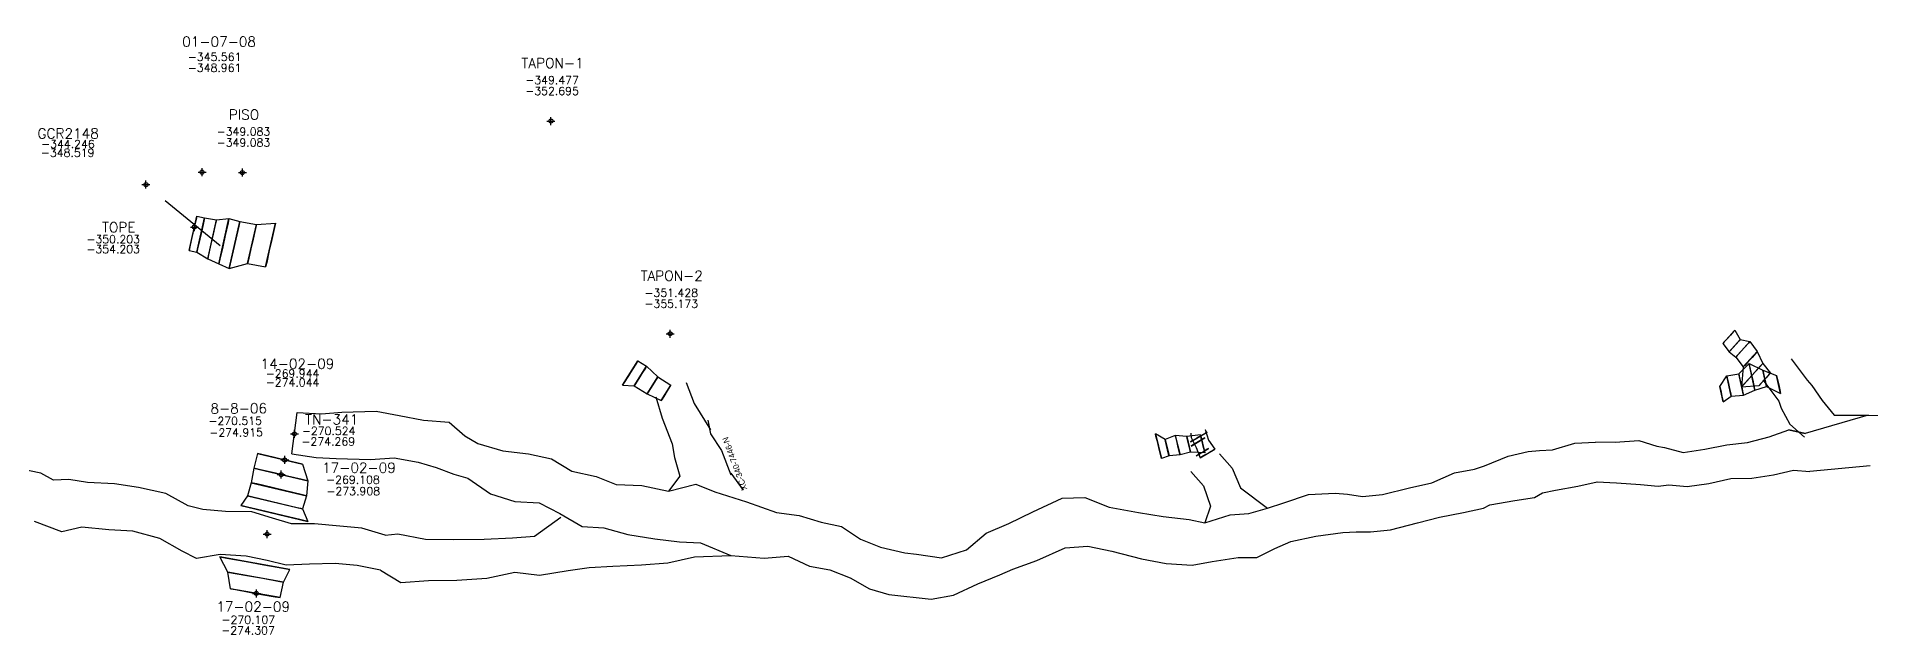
# Model space of a CAD drawing. Extents: x 9357 to 21428, y 9501 to 100038.
# Drawn here: x 11029.8 to 11258.9, y 9747.8 to 9822.5 of the extents above; entities that cross this region are included whole.
import ezdxf
from ezdxf.enums import TextEntityAlignment as Align

# ---------------------------------------------------------------- set-up
doc = ezdxf.new("R2010")
doc.units = 0
doc.header["$LTSCALE"] = 1.25
doc.header["$MEASUREMENT"] = 0
doc.header["$PDMODE"] = 34
doc.header["$PDSIZE"] = 0.5
doc.layers.get('0').update_dxf_attribs({"linetype": 'CONTINUOUS'})
for name, color, linetype in [('ABAJO', 7, 'CONTINUOUS'), ('ARRIBA', 7, 'CONTINUOUS'), ('F-320-7182-W-FICH', 210, 'CONTINUOUS'), ('F-340-7182-W', 210, 'CONTINUOUS'), ('F-340-7756-E', 241, 'CONTINUOUS'), ('NOM_DIB', 7, 'CONTINUOUS'), ('SEC', 7, 'CONTINUOUS')]:
    doc.layers.add(name, color=color, linetype=linetype)
doc.styles.add('ROMAND', font='romand.shx')
doc.styles.add('ROMANS', font='romans')

# ---------------------------------------------------------------- blocks, each defined once
blk = doc.blocks.new('F2')
blk.add_point((0, 0))
at = {"style": 'ROMAND'}
for tag, height, p in [('NOMBRE', 1.25, (0.2, 6.62)), ('CIELO', 1, (0.14, 4.62)), ('PISO', 1, (0.14, 3.25))]:
    blk.add_attdef(tag, text='', height=height, dxfattribs=at).set_placement(p, align=Align.CENTER)
at = {"style": 'ROMANS', "flags": 1}
for tag, p in [('MINA', (-0.07, -3.26)), ('LOCALIZACION', (-0.07, -4.93)), ('ESTRUCTURA', (-0.07, -6.62)), ('NIVEL', (-0.07, -8.29)), ('OBRA', (-0.07, -10.12)), ('FECHA', (-0.07, -11.79)), ('ATRAS', (-0.07, -13.48)), ('TOPOGRAFO', (2.67, -15.3))]:
    blk.add_attdef(tag, text='', height=1.25, dxfattribs=at).set_placement(p, align=Align.CENTER)

msp = doc.modelspace()

# ---------------------------------------------------------------- linework, layer by layer
at = {"color": 6, "elevation": -344.25}
msp.add_lwpolyline([(11045.91, 9802.02), (11052.78, 9796.38)], dxfattribs=at)
at = {"color": 1, "elevation": -270.55}
msp.add_lwpolyline([(11061.74, 9770.35), (11062.38, 9775.51)], dxfattribs=at)
at = {"layer": 'ABAJO', "color": 2}
for points in [[(11049.84, 9800.06, -354.2), (11050.82, 9799.84, -354.25), (11052.3, 9799.61, -354.32), (11053.87, 9799.77, -354.49), (11055.22, 9799.37, -354.66), (11057.29, 9799.01, -354.96), (11059.68, 9799.19, -354.46)], [(11048.88, 9795.77, -354.2), (11049.86, 9795.55, -354.25), (11051.21, 9794.73, -354.32), (11052.6, 9794.11, -354.49), (11053.9, 9793.51, -354.66), (11056.19, 9794.13, -354.96), (11058.45, 9793.72, -354.46)], [(11175.83, 9773.4, -265.96), (11175.83, 9773.4, -267.96), (11176.26, 9772.05, -269.41), (11177.04, 9770.91, -270.96)], [(11175.26, 9772.71, -267.16), (11173.54, 9772.49, -265.47), (11172.1, 9772.65, -264.15), (11170.82, 9772.13, -262.94), (11169.61, 9772.86, -261.99)], [(11174.03, 9772.91, -266.16), (11174.1, 9772.39, -267.96), (11174.7, 9771.15, -269.41), (11175.22, 9769.85, -270.96)], [(11175.81, 9770.47, -267.16), (11174.02, 9770.55, -265.47), (11172.69, 9770.22, -264.15), (11171.32, 9770.09, -262.94), (11170.38, 9769.76, -261.99)]]:
    msp.add_polyline3d(points, dxfattribs=at)
at = {"layer": 'ABAJO'}
for points in [[(11242.01, 9785.79, -265.26), (11242.69, 9784.63, -266.27)], [(11240.53, 9784.15, -265.26), (11241.29, 9783.07, -266.27)], [(11241.29, 9783.07, -266.27), (11242.14, 9782.43, -267.48), (11243.07, 9781.2, -268.59), (11242.85, 9778.7, -269.99), (11245.05, 9778.87, -272.3)], [(11242.69, 9784.63, -266.27), (11243.88, 9784.37, -267.48), (11244.81, 9783.13, -268.59), (11245.5, 9781.63, -269.99), (11246.46, 9780.43, -272.3)]]:
    msp.add_polyline3d(points, dxfattribs=at)
at = {"layer": 'ABAJO', "color": 1}
for points in [[(11104.96, 9781.98, -263.17), (11104.96, 9781.98, -266.37), (11106.04, 9781.31, -267.71), (11107.45, 9779.95, -269.72), (11109.07, 9778.94, -271.64)], [(11240.13, 9778.77, -266.4), (11241, 9780.09, -267.27), (11242.51, 9780.32, -268.57), (11243.78, 9781.63, -270.27), (11245.52, 9780.79, -271.97), (11247.22, 9780.14, -273.47)], [(11103.05, 9778.93, -266.37), (11103.05, 9778.93, -266.37), (11104.5, 9778.85, -267.71), (11106.12, 9777.83, -269.72), (11107.85, 9776.99, -271.64)], [(11240.56, 9776.82, -266.4), (11241.56, 9777.55, -267.27), (11243.09, 9777.69, -268.57), (11244.51, 9778.31, -270.27), (11245.98, 9778.74, -271.97), (11247.72, 9777.9, -273.47)]]:
    msp.add_polyline3d(points, dxfattribs=at)
at = {"layer": 'ABAJO', "color": 241}
for points in [[(11111.01, 9779.25, -275.2), (11112, 9776.62, -275.28), (11114.05, 9773.34, -275.25)], [(11107.19, 9777.48, -275.2), (11108, 9774.78, -275.28), (11109.25, 9771.6, -275.25)], [(11113.71, 9774.56, -275.2), (11114.01, 9772.84, -275.17), (11115.39, 9770.75, -275.34), (11116.58, 9767.7, -275.4)], [(11109.25, 9771.6, -275.25), (11109.55, 9769.89, -275.23), (11110.19, 9767.53, -275.4), (11108.78, 9765.66, -274.94)], [(11177.64, 9770.33, -276.04), (11179.22, 9768.53, -276.34), (11180.24, 9766.1, -276.58), (11183.63, 9763.53, -276.2)], [(11116.59, 9767.94, -275.41), (11116.59, 9767.94, -275.41), (11116.59, 9767.94, -275.41), (11118.13, 9765.79, -275.14)], [(11174.06, 9768.13, -276.04), (11175.64, 9766.33, -276.34), (11176.49, 9763.8, -276.58), (11175.8, 9761.7, -276.23)]]:
    msp.add_polyline3d(points, dxfattribs=at)
at = {"layer": 'ABAJO', "color": 5}
msp.add_polyline3d([(11245.51, 9779.61, -276.03), (11247.5, 9776.92, -276.27), (11247.78, 9776.04, -276.25), (11248.89, 9774.04, -276.48), (11250.71, 9772.42, -276.52), (11250.71, 9772.42, -276.52), (11250.71, 9772.42, -276.52)], dxfattribs=at)
at = {"layer": 'ABAJO', "color": 3}
for points in [[(11057.42, 9770.38, -273.91), (11056.99, 9768.55, -274.07), (11056.66, 9766.73, -274.23), (11056.17, 9765.09, -274.28), (11055.36, 9763.88, -274.29)], [(11063.07, 9769.04, -273.91), (11063.7, 9766.96, -274.07), (11063.57, 9765.09, -274.23), (11063.07, 9763.45, -274.28), (11063.73, 9761.89, -274.29)], [(11054.05, 9753.47, -274.31), (11053.71, 9755.56, -274.34), (11052.73, 9757.46, -274.27)], [(11060.25, 9752.36, -274.31), (11060.7, 9754.31, -274.34), (11061.49, 9755.88, -274.27)]]:
    msp.add_polyline3d(points, dxfattribs=at)
at = {"layer": 'ARRIBA', "color": 2}
for points in [[(11049.84, 9800.06, -350.2), (11050.82, 9799.84, -350.25), (11052.3, 9799.61, -350.32), (11053.87, 9799.77, -350.49), (11055.22, 9799.37, -350.66), (11057.29, 9799.01, -350.56), (11059.68, 9799.19, -350.46)], [(11048.88, 9795.77, -350.2), (11049.86, 9795.55, -350.25), (11051.21, 9794.73, -350.32), (11052.6, 9794.11, -350.49), (11053.9, 9793.51, -350.66), (11056.19, 9794.13, -350.56), (11058.45, 9793.72, -350.46)], [(11175.83, 9773.4, -265.96), (11175.83, 9773.4, -265.96), (11176.26, 9772.05, -267.21), (11177.04, 9770.91, -268.66)], [(11175.26, 9772.71, -265.16), (11173.54, 9772.49, -263.77), (11172.1, 9772.65, -261.95), (11170.82, 9772.13, -260.24), (11169.61, 9772.86, -260.29)], [(11174.03, 9772.91, -264.66), (11174.1, 9772.39, -265.96), (11174.7, 9771.15, -267.21), (11175.22, 9769.85, -268.66)], [(11175.81, 9770.47, -265.16), (11174.02, 9770.55, -263.77), (11172.69, 9770.22, -261.95), (11171.32, 9770.09, -260.24), (11170.38, 9769.76, -260.29)]]:
    msp.add_polyline3d(points, dxfattribs=at)
at = {"layer": 'ARRIBA'}
for points in [[(11242.01, 9785.79, -262.96), (11242.69, 9784.63, -264.07)], [(11240.53, 9784.15, -262.96), (11241.29, 9783.07, -264.07)], [(11241.29, 9783.07, -264.07), (11242.14, 9782.43, -264.68), (11243.07, 9781.2, -265.69), (11242.85, 9778.7, -266.59), (11245.05, 9778.87, -268.6)], [(11242.69, 9784.63, -264.07), (11243.88, 9784.37, -264.68), (11244.81, 9783.13, -265.69), (11245.5, 9781.63, -266.59), (11246.46, 9780.43, -268.6)]]:
    msp.add_polyline3d(points, dxfattribs=at)
at = {"layer": 'ARRIBA', "color": 1}
for points in [[(11104.96, 9781.98, -263.17), (11104.96, 9781.98, -263.17), (11106.04, 9781.31, -265.11), (11107.45, 9779.95, -267.92), (11109.07, 9778.94, -269.84)], [(11240.13, 9778.77, -265), (11241, 9780.09, -264.67), (11242.51, 9780.32, -265.87), (11243.78, 9781.63, -267.27), (11245.52, 9780.79, -268.77), (11247.22, 9780.14, -271.07)], [(11103.05, 9778.93, -263.17), (11103.05, 9778.93, -263.17), (11104.5, 9778.85, -265.11), (11106.12, 9777.83, -267.92), (11107.85, 9776.99, -269.84)], [(11240.56, 9776.82, -265), (11241.56, 9777.55, -264.67), (11243.09, 9777.69, -265.87), (11244.51, 9778.31, -267.27), (11245.98, 9778.74, -268.77), (11247.72, 9777.9, -271.07)]]:
    msp.add_polyline3d(points, dxfattribs=at)
at = {"layer": 'ARRIBA', "color": 241}
for points in [[(11111.01, 9779.25, -271.7), (11112, 9776.62, -271.68), (11114.05, 9773.34, -270.85)], [(11245.51, 9779.61, -272.23), (11247.5, 9776.92, -272.47), (11247.78, 9776.04, -272.75), (11248.89, 9774.04, -271.98), (11250.71, 9772.42, -272.52), (11250.71, 9772.42, -272.52), (11250.71, 9772.42, -272.52)], [(11107.19, 9777.48, -271.7), (11108, 9774.78, -271.68), (11109.25, 9771.6, -270.85)], [(11113.71, 9774.56, -270.8), (11114.01, 9772.84, -270.97), (11115.39, 9770.75, -270.94), (11116.58, 9767.7, -270.4)], [(11109.25, 9771.6, -270.85), (11109.55, 9769.89, -271.03), (11110.19, 9767.53, -271), (11108.78, 9765.66, -270.64)], [(11177.64, 9770.33, -271.74), (11179.22, 9768.53, -272.24), (11180.24, 9766.1, -272.88), (11183.63, 9763.53, -272.1)], [(11116.59, 9767.94, -270.41), (11116.59, 9767.94, -270.41), (11116.59, 9767.94, -270.41), (11118.13, 9765.79, -271.04)], [(11174.06, 9768.13, -271.74), (11175.64, 9766.33, -272.24), (11176.49, 9763.8, -272.88), (11175.8, 9761.7, -272.33)]]:
    msp.add_polyline3d(points, dxfattribs=at)
at = {"layer": 'ARRIBA', "color": 3}
for points in [[(11057.42, 9770.38, -269.11), (11056.99, 9768.55, -269.27), (11056.66, 9766.73, -269.43), (11056.17, 9765.09, -269.28), (11055.36, 9763.88, -270.49)], [(11063.07, 9769.04, -269.11), (11063.7, 9766.96, -269.27), (11063.57, 9765.09, -269.43), (11063.07, 9763.45, -269.28), (11063.73, 9761.89, -270.49)], [(11054.05, 9753.47, -270.11), (11053.71, 9755.56, -269.94), (11052.73, 9757.46, -270.17)], [(11060.25, 9752.36, -270.11), (11060.7, 9754.31, -269.94), (11061.49, 9755.88, -270.17)]]:
    msp.add_polyline3d(points, dxfattribs=at)
at = {"layer": 'F-320-7182-W-FICH', "color": 241}
msp.add_polyline3d([(11258.92, 9768.86, -272.99), (11251.36, 9768.12, -272.56)], dxfattribs=at)
at = {"layer": 'F-340-7182-W', "color": 5}
msp.add_polyline3d([(11249.04, 9782.23, -276.03), (11251.04, 9779.54, -276.27), (11251.64, 9778.9, -276.25), (11252.91, 9777.01, -276.48), (11254.41, 9775.16, -276.52), (11258.71, 9775.16, -276.79)], dxfattribs=at)
at = {"layer": 'F-340-7182-W', "color": 241}
for points in [[(11249.04, 9782.23, -272.23), (11251.04, 9779.54, -272.47), (11251.64, 9778.9, -272.75), (11252.91, 9777.01, -271.98), (11254.41, 9775.16, -272.52), (11258.71, 9775.16, -272.99)], [(11067.95, 9775.53, -270.69), (11067.95, 9775.53, -270.69), (11072.27, 9775.68, -270.55), (11075.15, 9775.13, -270.26), (11078.16, 9774.56, -269.97)], [(11067.95, 9775.53, -274.69), (11067.95, 9775.53, -274.69), (11072.27, 9775.68, -274.55), (11075.15, 9775.13, -274.36), (11078.16, 9774.56, -274.37)], [(11062.38, 9775.51, -274.95), (11065.43, 9775.33, -274.88), (11067.95, 9775.53, -274.69)], [(11062.38, 9775.51, -270.55), (11065.43, 9775.33, -270.38), (11067.95, 9775.53, -270.69)], [(11078.16, 9774.56, -269.97), (11078.16, 9774.56, -269.97), (11081.37, 9774.3, -269.83), (11083.33, 9772.59, -270.17), (11084.94, 9771.62, -270.03), (11088.08, 9770.72, -270.01), (11091.29, 9770.33, -269.59), (11094.17, 9769.72, -269.37), (11096.71, 9768.16, -269.84), (11099.76, 9767.5, -270.71), (11102.23, 9766.49, -271.08), (11105.46, 9766.4, -270.76), (11108.78, 9765.66, -270.64), (11112.21, 9766.56, -270.82), (11114.59, 9765.57, -270.98), (11118.51, 9764.35, -271.08)], [(11078.16, 9774.56, -274.37), (11078.16, 9774.56, -274.37), (11081.37, 9774.3, -274.23), (11083.33, 9772.59, -274.2), (11084.94, 9771.62, -274.13), (11088.08, 9770.72, -274.31), (11091.29, 9770.33, -274.49), (11094.17, 9769.72, -274.67), (11096.71, 9768.16, -274.64), (11099.76, 9767.5, -274.81), (11102.23, 9766.49, -274.88), (11105.46, 9766.4, -274.96), (11108.78, 9765.66, -274.94), (11112.21, 9766.56, -274.92), (11114.59, 9765.57, -275.08), (11118.51, 9764.35, -275.18)], [(11232.27, 9771.29, -273.28), (11233.23, 9771.14, -273.22), (11235.57, 9770.51, -273.16), (11238.25, 9770.92, -273.49), (11241.02, 9771.45, -273.72), (11243.61, 9771.75, -273.25), (11246.3, 9772.47, -272.88), (11248.74, 9773.35, -272.81), (11250.8, 9772.89, -272.56)], [(11233.23, 9771.14, -277.22), (11235.57, 9770.51, -277.36), (11238.25, 9770.92, -277.19), (11241.02, 9771.45, -277.12), (11243.61, 9771.75, -276.95), (11246.3, 9772.47, -276.98), (11248.74, 9773.35, -276.81)], [(11258.66, 9775.18, -276.79), (11250.8, 9772.89, -276.56), (11248.74, 9773.35, -276.81)], [(11258.66, 9775.18, -272.99), (11258.66, 9775.18, -272.99), (11258.66, 9775.18, -272.99), (11261.89, 9775.13, -273.73), (11264.91, 9774.98, -273.54), (11264.91, 9774.98, -273.54)], [(11258.66, 9775.18, -276.79), (11258.66, 9775.18, -276.79), (11258.66, 9775.18, -276.79), (11261.89, 9775.13, -277.13), (11264.91, 9774.98, -277.14), (11264.91, 9774.98, -277.14)], [(11217.61, 9770.75, -272.66), (11219.24, 9770.86, -273.07), (11222.01, 9771.66, -272.68), (11224.59, 9771.81, -273.02)], [(11217.61, 9770.75, -276.66), (11219.24, 9770.86, -276.67), (11222.01, 9771.66, -276.48), (11224.59, 9771.81, -276.92)], [(11224.61, 9771.82, -276.92), (11227.06, 9771.81, -277), (11230.03, 9772.01, -276.99), (11232.27, 9771.29, -277.08)], [(11224.61, 9771.82, -273.02), (11227.06, 9771.81, -273.2), (11230.03, 9772.01, -273.29), (11232.27, 9771.29, -273.28)], [(11232.27, 9771.29, -277.08), (11233.23, 9771.14, -277.22)], [(11061.74, 9770.35, -274.95), (11064.76, 9769.88, -274.88), (11067.24, 9769.77, -274.69)], [(11061.74, 9770.35, -270.55), (11064.76, 9769.88, -270.38), (11067.24, 9769.77, -270.69)], [(11067.24, 9769.77, -270.69), (11067.24, 9769.77, -270.69), (11071.53, 9769.62, -270.55), (11074.51, 9769.86, -270.26), (11077.52, 9769.3, -269.97)], [(11067.24, 9769.77, -274.69), (11067.24, 9769.77, -274.69), (11071.53, 9769.62, -274.55), (11074.51, 9769.86, -274.36), (11077.52, 9769.3, -274.37)], [(11077.52, 9769.3, -269.97), (11077.52, 9769.3, -269.97), (11079.75, 9768.62, -269.83), (11081.96, 9767.78, -270.17), (11083.71, 9767.29, -270.03), (11086.55, 9765.34, -270.01), (11089.59, 9764.37, -269.59), (11092.61, 9764.23, -269.37), (11095.2, 9762.87, -269.84), (11097.98, 9761.25, -270.71), (11100.7, 9761.1, -271.08), (11103.71, 9760.24, -270.76), (11107.08, 9759.7, -270.64), (11110.15, 9759.34, -270.82), (11112.78, 9759.22, -270.98), (11116.59, 9757.62, -271.08)], [(11077.52, 9769.3, -274.37), (11077.52, 9769.3, -274.37), (11079.75, 9768.62, -274.23), (11081.96, 9767.78, -274.2), (11083.71, 9767.29, -274.13), (11086.55, 9765.34, -274.31), (11089.59, 9764.37, -274.49), (11092.61, 9764.23, -274.67), (11095.2, 9762.87, -274.64), (11097.98, 9761.25, -274.81), (11100.7, 9761.1, -274.88), (11103.71, 9760.24, -274.96), (11107.08, 9759.7, -274.94), (11110.15, 9759.34, -274.92), (11112.78, 9759.22, -275.08), (11116.59, 9757.62, -275.18)], [(11209.5, 9768.44, -271.52), (11210.72, 9768.82, -271.93), (11213.71, 9770.06, -272.6), (11216.17, 9770.62, -272.56), (11217.61, 9770.75, -272.66)], [(11209.5, 9768.44, -276.42), (11210.72, 9768.82, -276.23), (11213.71, 9770.06, -276.4), (11216.17, 9770.62, -276.56), (11217.61, 9770.75, -276.66)], [(11258.92, 9768.86, -276.79), (11251.36, 9768.12, -276.56)], [(11193.63, 9765.29, -271.13), (11195.49, 9764.99, -271.16), (11197.99, 9765.24, -271.4), (11201.38, 9766.11, -271.37), (11204.15, 9766.73, -271.62), (11207, 9767.98, -271.57), (11209.5, 9768.44, -271.52)], [(11193.63, 9765.29, -276.23), (11195.49, 9764.99, -276.26), (11197.99, 9765.24, -276.3), (11201.38, 9766.11, -276.37), (11204.15, 9766.73, -276.22), (11207, 9767.98, -276.37), (11209.5, 9768.44, -276.42)], [(11217.99, 9765.46, -272.66), (11219.6, 9765.78, -273.07), (11222.39, 9766.28, -272.68), (11224.8, 9766.82, -273.02)], [(11217.99, 9765.46, -276.66), (11219.6, 9765.78, -276.67), (11222.39, 9766.28, -276.48), (11224.8, 9766.82, -276.92)], [(11224.78, 9766.82, -276.92), (11227.24, 9766.71, -277), (11230.23, 9766.52, -276.99), (11232.45, 9766.29, -277.08)], [(11224.78, 9766.82, -273.02), (11227.24, 9766.71, -273.2), (11230.23, 9766.52, -273.29), (11232.45, 9766.29, -273.28)], [(11232.45, 9766.29, -277.08), (11233.78, 9766.47, -277.22), (11236.07, 9766.24, -277.36), (11238.75, 9766.65, -277.19), (11241.51, 9767.27, -277.12), (11244.13, 9767.28, -276.95), (11246.86, 9767.7, -276.98), (11249.33, 9768.29, -276.81), (11251.36, 9768.12, -276.56)], [(11232.45, 9766.29, -273.28), (11233.78, 9766.47, -273.22), (11236.07, 9766.24, -273.16), (11238.75, 9766.65, -273.49), (11241.51, 9767.27, -273.72), (11244.13, 9767.28, -273.25), (11246.86, 9767.7, -272.88), (11249.33, 9768.29, -272.81), (11251.36, 9768.12, -272.56)], [(11118.51, 9764.35, -271.08), (11118.51, 9764.35, -271.08), (11118.51, 9764.35, -271.08), (11118.51, 9764.35, -271.08), (11122.27, 9763, -271.7), (11125.12, 9762.65, -271.84), (11127.87, 9761.81, -271.37), (11130.38, 9761.24, -272.01), (11132.79, 9759.67, -271.64), (11135.27, 9758.69, -271.47)], [(11118.51, 9764.35, -275.18), (11118.51, 9764.35, -275.18), (11118.51, 9764.35, -275.18), (11118.51, 9764.35, -275.18), (11122.27, 9763, -275.3), (11125.12, 9762.65, -275.34), (11127.87, 9761.81, -275.47), (11130.38, 9761.24, -275.51), (11132.79, 9759.67, -275.44), (11135.27, 9758.69, -275.47)], [(11154.29, 9763.08, -272), (11157.95, 9764.8, -272.22), (11160.79, 9764.88, -272.42), (11163.83, 9763.67, -272.23), (11167.5, 9763.01, -272.15), (11170.57, 9762.5, -271.65), (11173.84, 9762.12, -272.46)], [(11154.29, 9763.08, -275.8), (11157.95, 9764.8, -275.82), (11160.79, 9764.88, -275.82), (11163.83, 9763.67, -275.73), (11167.5, 9763.01, -275.95), (11170.57, 9762.5, -276.15), (11173.84, 9762.12, -276.06)], [(11181.28, 9762.9, -272.08), (11183.63, 9763.53, -272.1), (11185.67, 9764.2, -271.83), (11188.73, 9765.26, -272.19)], [(11181.28, 9762.9, -276.18), (11183.63, 9763.53, -276.2), (11185.67, 9764.2, -276.13), (11188.73, 9765.26, -276.29)], [(11188.73, 9765.26, -272.19), (11192.09, 9765.43, -272.12), (11193.63, 9765.29, -271.13)], [(11188.73, 9765.26, -276.29), (11192.09, 9765.43, -276.12), (11193.63, 9765.29, -276.23)], [(11210.59, 9763.56, -271.52), (11211.42, 9763.97, -271.93), (11214.51, 9764.52, -272.6), (11217, 9764.88, -272.56), (11217.99, 9765.46, -272.66)], [(11210.59, 9763.56, -276.42), (11211.42, 9763.97, -276.23), (11214.51, 9764.52, -276.4), (11217, 9764.88, -276.56), (11217.99, 9765.46, -276.66)], [(11089.28, 9759.82, -275.09), (11089.28, 9759.82, -275.09), (11092.02, 9760.05, -275.15), (11095.35, 9762.41, -274.95), (11095.35, 9762.41, -274.95), (11095.35, 9762.41, -274.95), (11095.35, 9762.41, -274.95), (11095.35, 9762.41, -274.95), (11095.35, 9762.41, -274.95), (11095.35, 9762.41, -274.95)], [(11089.28, 9759.82, -271.29), (11089.28, 9759.82, -271.29), (11092.02, 9760.05, -270.35), (11095.35, 9762.41, -270.65), (11095.35, 9762.41, -270.65), (11095.35, 9762.41, -270.65), (11095.35, 9762.41, -270.65), (11095.35, 9762.41, -270.65), (11095.35, 9762.41, -270.65), (11095.35, 9762.41, -270.65)], [(11151.32, 9761.62, -271.96), (11154.29, 9763.08, -272)], [(11151.32, 9761.62, -275.74), (11154.29, 9763.08, -275.8)], [(11173.84, 9762.12, -272.46), (11175.8, 9761.7, -272.33), (11178.95, 9762.7, -272.06), (11181.28, 9762.9, -272.08)], [(11173.84, 9762.12, -276.06), (11175.8, 9761.7, -276.23), (11178.95, 9762.7, -276.26), (11181.28, 9762.9, -276.18)], [(11194.68, 9760.61, -271.13), (11196.47, 9760.6, -271.16), (11198.98, 9760.85, -271.4), (11202.37, 9761.72, -271.37), (11205.12, 9762.44, -271.62), (11208.12, 9763.01, -271.57), (11210.59, 9763.56, -271.52)], [(11194.68, 9760.61, -276.23), (11196.47, 9760.6, -276.26), (11198.98, 9760.85, -276.3), (11202.37, 9761.72, -276.37), (11205.12, 9762.44, -276.22), (11208.12, 9763.01, -276.37), (11210.59, 9763.56, -276.42)], [(11073.37, 9760.18, -270.93), (11073.37, 9760.18, -270.93), (11073.37, 9760.18, -270.93), (11073.37, 9760.18, -270.93), (11073.37, 9760.18, -270.93), (11074.95, 9760.36, -271.04), (11078.43, 9759.69, -271.35), (11078.43, 9759.69, -271.35), (11078.43, 9759.69, -271.35), (11078.43, 9759.69, -271.35)], [(11073.37, 9760.18, -274.93), (11073.37, 9760.18, -274.93), (11073.37, 9760.18, -274.93), (11073.37, 9760.18, -274.93), (11073.37, 9760.18, -274.93), (11074.95, 9760.36, -275.04), (11078.43, 9759.69, -275.05), (11078.43, 9759.69, -275.05), (11078.43, 9759.69, -275.05), (11078.43, 9759.69, -275.05)], [(11078.43, 9759.68, -275.05), (11078.43, 9759.68, -275.05), (11078.43, 9759.68, -275.05), (11078.43, 9759.68, -275.05), (11078.43, 9759.68, -275.05), (11078.43, 9759.68, -275.05), (11078.43, 9759.68, -275.05), (11081.98, 9759.62, -275.16), (11085.74, 9759.68, -275.08), (11089.28, 9759.82, -275.09)], [(11078.43, 9759.68, -271.35), (11078.43, 9759.68, -271.35), (11078.43, 9759.68, -271.35), (11078.43, 9759.68, -271.35), (11078.43, 9759.68, -271.35), (11078.43, 9759.68, -271.35), (11078.43, 9759.68, -271.35), (11081.98, 9759.62, -270.96), (11085.74, 9759.68, -271.18), (11089.28, 9759.82, -271.29)], [(11138.32, 9757.96, -271.86), (11139.77, 9757.79, -272.42), (11142.87, 9757.33, -272.49), (11146, 9758.36, -272.36), (11148.46, 9760.43, -272.04), (11151.32, 9761.62, -271.96)], [(11138.32, 9757.96, -275.49), (11139.77, 9757.79, -275.62), (11142.87, 9757.33, -275.79), (11146, 9758.36, -275.66), (11148.46, 9760.43, -275.74), (11151.32, 9761.62, -275.74)], [(11182.27, 9757.39, -272.08), (11184.54, 9758.51, -272.1), (11186.54, 9759.38, -271.83), (11189.67, 9760.05, -272.19)], [(11182.27, 9757.39, -276.18), (11184.54, 9758.51, -276.2), (11186.54, 9759.38, -276.13), (11189.67, 9760.05, -276.29)], [(11189.67, 9760.05, -272.19), (11193.02, 9760.52, -272.12), (11194.68, 9760.61, -271.13)], [(11189.67, 9760.05, -276.29), (11193.02, 9760.52, -276.12), (11194.68, 9760.61, -276.23)], [(11089.57, 9755.53, -275.09), (11089.57, 9755.53, -275.09), (11092.66, 9755.19, -275.15), (11096.24, 9755.76, -274.95), (11098.89, 9756.12, -275.05), (11101.82, 9756.3, -275.05), (11105.39, 9756.47, -274.95), (11108.7, 9756.71, -274.85), (11112.02, 9757.45, -275.05), (11116.59, 9757.62, -275.18)], [(11089.57, 9755.53, -271.29), (11089.57, 9755.53, -271.29), (11092.66, 9755.19, -270.35), (11096.24, 9755.76, -270.65), (11098.89, 9756.12, -270.45), (11101.82, 9756.3, -270.65), (11105.39, 9756.47, -270.25), (11108.7, 9756.71, -270.75), (11112.02, 9757.45, -271.15), (11116.59, 9757.62, -271.08)], [(11116.59, 9757.62, -271.08), (11116.59, 9757.62, -271.08), (11116.59, 9757.62, -271.08), (11116.59, 9757.62, -271.08), (11120.74, 9757.3, -271.7), (11123.75, 9757.53, -271.84), (11126.4, 9756.3, -271.37), (11128.93, 9755.83, -272.01), (11131.5, 9754.83, -271.64), (11133.88, 9753.47, -271.47)], [(11116.59, 9757.62, -275.18), (11116.59, 9757.62, -275.18), (11116.59, 9757.62, -275.18), (11116.59, 9757.62, -275.18), (11120.74, 9757.3, -275.3), (11123.75, 9757.53, -275.34), (11126.4, 9756.3, -275.47), (11128.93, 9755.83, -275.51), (11131.5, 9754.83, -275.44), (11133.88, 9753.47, -275.47)], [(11135.27, 9758.69, -271.47), (11135.27, 9758.69, -271.47), (11135.27, 9758.69, -271.47), (11135.27, 9758.69, -271.47), (11135.27, 9758.69, -271.47), (11135.27, 9758.69, -271.47), (11135.27, 9758.69, -271.47), (11138.32, 9757.96, -271.86)], [(11135.27, 9758.69, -275.47), (11135.27, 9758.69, -275.47), (11135.27, 9758.69, -275.47), (11135.27, 9758.69, -275.47), (11135.27, 9758.69, -275.47), (11135.27, 9758.69, -275.47), (11135.27, 9758.69, -275.47), (11138.32, 9757.96, -275.49)], [(11154.82, 9757, -272), (11158.35, 9758.61, -272.22), (11161.19, 9758.79, -272.42), (11164.18, 9758.18, -272.23), (11167.87, 9757.22, -272.15), (11170.95, 9756.62, -271.65), (11174.21, 9756.43, -272.46)], [(11154.82, 9757, -275.8), (11158.35, 9758.61, -275.82), (11161.19, 9758.79, -275.82), (11164.18, 9758.18, -275.73), (11167.87, 9757.22, -275.95), (11170.95, 9756.62, -276.15), (11174.21, 9756.43, -276.06)], [(11174.21, 9756.43, -272.46), (11176.71, 9756.89, -272.33), (11179.95, 9757.4, -272.06), (11182.27, 9757.39, -272.08)], [(11174.21, 9756.43, -276.06), (11176.71, 9756.89, -276.23), (11179.95, 9757.4, -276.26), (11182.27, 9757.39, -276.18)], [(11072.81, 9755.81, -270.93), (11072.81, 9755.81, -270.93), (11072.81, 9755.81, -270.93), (11072.81, 9755.81, -270.93), (11072.81, 9755.81, -270.93), (11075.36, 9754.27, -271.04), (11078.78, 9754.51, -271.35), (11078.78, 9754.51, -271.35), (11078.78, 9754.51, -271.35), (11078.78, 9754.51, -271.35)], [(11072.81, 9755.81, -274.93), (11072.81, 9755.81, -274.93), (11072.81, 9755.81, -274.93), (11072.81, 9755.81, -274.93), (11072.81, 9755.81, -274.93), (11075.36, 9754.27, -275.04), (11078.78, 9754.51, -275.05), (11078.78, 9754.51, -275.05), (11078.78, 9754.51, -275.05), (11078.78, 9754.51, -275.05)], [(11078.78, 9754.49, -275.05), (11078.78, 9754.49, -275.05), (11078.78, 9754.49, -275.05), (11078.78, 9754.49, -275.05), (11078.78, 9754.49, -275.05), (11078.78, 9754.49, -275.05), (11078.78, 9754.49, -275.05), (11082.33, 9754.53, -275.16), (11086.07, 9754.79, -275.08), (11089.57, 9755.53, -275.09)], [(11078.78, 9754.49, -271.35), (11078.78, 9754.49, -271.35), (11078.78, 9754.49, -271.35), (11078.78, 9754.49, -271.35), (11078.78, 9754.49, -271.35), (11078.78, 9754.49, -271.35), (11078.78, 9754.49, -271.35), (11082.33, 9754.53, -270.96), (11086.07, 9754.79, -271.18), (11089.57, 9755.53, -271.29)], [(11136.3, 9752.74, -271.86), (11141.61, 9752.19, -272.42), (11144.4, 9752.68, -272.49), (11147.41, 9754.09, -272.36), (11150.17, 9755.21, -272.04), (11151.82, 9755.94, -271.96)], [(11136.3, 9752.74, -275.49), (11141.61, 9752.19, -275.62), (11144.4, 9752.68, -275.79), (11147.41, 9754.09, -275.66), (11150.17, 9755.21, -275.74), (11151.82, 9755.94, -275.74)], [(11151.82, 9755.94, -271.96), (11154.82, 9757, -272)], [(11151.82, 9755.94, -275.74), (11154.82, 9757, -275.8)], [(11133.88, 9753.47, -271.47), (11133.88, 9753.47, -271.47), (11133.88, 9753.47, -271.47), (11133.88, 9753.47, -271.47), (11133.88, 9753.47, -271.47), (11133.88, 9753.47, -271.47), (11133.88, 9753.47, -271.47), (11136.3, 9752.74, -271.86)], [(11133.88, 9753.47, -275.47), (11133.88, 9753.47, -275.47), (11133.88, 9753.47, -275.47), (11133.88, 9753.47, -275.47), (11133.88, 9753.47, -275.47), (11133.88, 9753.47, -275.47), (11133.88, 9753.47, -275.47), (11136.3, 9752.74, -275.49)]]:
    msp.add_polyline3d(points, dxfattribs=at)
at = {"layer": 'F-340-7756-E', "color": 241}
for points in [[(11031.94, 9767.06, -270.05), (11030.35, 9767.91, -270.2), (11027.72, 9768.46, -270.14), (11024.58, 9768.92, -269.48)], [(11031.94, 9767.06, -274.3), (11030.35, 9767.91, -274.3), (11027.72, 9768.46, -274.24), (11024.58, 9768.92, -273.98)], [(11073.37, 9760.18, -270.93), (11070.46, 9761.05, -270.58), (11067.73, 9761.3, -271.13), (11064.56, 9761.61, -270.77), (11061.69, 9761.57, -270.42), (11059.29, 9762.28, -270.47), (11056.73, 9763.11, -270.22), (11053.45, 9763.13, -269.86), (11050.6, 9763.39, -270.41), (11048.76, 9763.83, -270.58), (11045.96, 9765.4, -269.92), (11042.55, 9766.14, -270.86), (11039.58, 9766.61, -270.61), (11036.18, 9766.75, -270.25), (11033.84, 9767.15, -270.3), (11031.94, 9767.06, -270.05)], [(11073.37, 9760.18, -274.93), (11070.46, 9761.05, -274.88), (11067.73, 9761.3, -274.53), (11064.56, 9761.61, -274.47), (11061.69, 9761.57, -274.42), (11059.29, 9762.28, -274.37), (11056.73, 9763.11, -274.32), (11053.45, 9763.13, -274.56), (11050.6, 9763.39, -274.61), (11048.76, 9763.83, -274.58), (11045.96, 9765.4, -274.52), (11042.55, 9766.14, -274.46), (11039.58, 9766.61, -274.51), (11036.18, 9766.75, -274.55), (11033.84, 9767.15, -274.4), (11031.94, 9767.06, -274.3)], [(11072.81, 9755.81, -270.93), (11069.87, 9756.39, -270.58), (11067.14, 9756.64, -271.13), (11063.91, 9756.55, -270.77), (11061.03, 9756.41, -270.42), (11058.62, 9757.02, -270.47), (11056.01, 9757.56, -270.22), (11052.77, 9757.77, -269.86), (11049.82, 9757.24, -270.41), (11048.04, 9758.17, -270.58), (11045.24, 9759.74, -269.92), (11041.85, 9760.68, -270.86), (11038.85, 9760.86, -270.61), (11035.47, 9761.19, -270.25), (11033, 9760.6, -270.3), (11029.55, 9761.89, -270.05)], [(11072.81, 9755.81, -274.93), (11069.87, 9756.39, -274.88), (11067.14, 9756.64, -274.53), (11063.91, 9756.55, -274.47), (11061.03, 9756.41, -274.42), (11058.62, 9757.02, -274.37), (11056.01, 9757.56, -274.32), (11052.77, 9757.77, -274.56), (11049.82, 9757.24, -274.61), (11048.04, 9758.17, -274.58), (11045.24, 9759.74, -274.52), (11041.85, 9760.68, -274.46), (11038.85, 9760.86, -274.51), (11035.47, 9761.19, -274.55), (11033, 9760.6, -274.4), (11029.55, 9761.89, -274.3)]]:
    msp.add_polyline3d(points, dxfattribs=at)
at = {"layer": 'SEC', "color": 2}
for points in [[(11048.88, 9795.77, -354.2), (11049.84, 9800.06, -354.2), (11049.84, 9800.06, -351.88), (11049.75, 9799.63, -350.71), (11049.48, 9798.45, -350.2), (11049.24, 9797.38, -350.2), (11048.98, 9796.2, -350.71), (11048.88, 9795.77, -351.88), (11048.88, 9795.77, -354.2)], [(11049.86, 9795.55, -354.25), (11050.82, 9799.84, -354.25), (11050.82, 9799.84, -351.93), (11050.72, 9799.41, -350.75), (11050.46, 9798.23, -350.25), (11050.22, 9797.16, -350.25), (11049.95, 9795.98, -350.75), (11049.86, 9795.55, -351.93), (11049.86, 9795.55, -354.25)], [(11051.21, 9794.73, -354.32), (11052.3, 9799.61, -354.32), (11052.3, 9799.61, -352), (11052.19, 9799.12, -350.83), (11051.89, 9797.78, -350.32), (11051.62, 9796.56, -350.32), (11051.32, 9795.22, -350.83), (11051.21, 9794.73, -352), (11051.21, 9794.73, -354.32)], [(11052.6, 9794.11, -354.49), (11053.87, 9799.77, -354.49), (11053.87, 9799.77, -352.17), (11053.75, 9799.2, -351), (11053.4, 9797.65, -350.49), (11053.08, 9796.23, -350.49), (11052.73, 9794.68, -351), (11052.6, 9794.11, -352.17), (11052.6, 9794.11, -354.49)], [(11053.9, 9793.51, -354.66), (11055.22, 9799.37, -354.66), (11055.22, 9799.37, -352.34), (11055.09, 9798.78, -351.16), (11054.72, 9797.17, -350.66), (11054.4, 9795.71, -350.66), (11054.03, 9794.1, -351.16), (11053.9, 9793.51, -352.34), (11053.9, 9793.51, -354.66)], [(11056.19, 9794.13, -354.96), (11057.29, 9799.01, -354.96), (11057.29, 9799.01, -352.4), (11057.18, 9798.52, -351.11), (11056.88, 9797.18, -350.56), (11056.6, 9795.96, -350.56), (11056.3, 9794.61, -351.11), (11056.19, 9794.13, -352.4), (11056.19, 9794.13, -354.96)], [(11058.45, 9793.72, -354.46), (11059.68, 9799.19, -354.46), (11059.68, 9799.19, -352.14), (11059.56, 9798.64, -350.97), (11059.22, 9797.14, -350.46), (11058.91, 9795.77, -350.46), (11058.58, 9794.27, -350.97), (11058.45, 9793.72, -352.14), (11058.45, 9793.72, -354.46)], [(11169.61, 9772.86, -261.99), (11170.38, 9769.76, -261.99), (11170.38, 9769.76, -261), (11170.3, 9770.07, -260.5), (11170.09, 9770.92, -260.29), (11169.9, 9771.7, -260.29), (11169.69, 9772.55, -260.5), (11169.61, 9772.86, -261), (11169.61, 9772.86, -261.99)], [(11170.82, 9772.13, -262.94), (11171.32, 9770.09, -262.94), (11171.32, 9770.09, -261.37), (11171.27, 9770.3, -260.58), (11171.14, 9770.86, -260.24), (11171.01, 9771.37, -260.24), (11170.87, 9771.93, -260.58), (11170.82, 9772.13, -261.37), (11170.82, 9772.13, -262.94)], [(11172.1, 9772.65, -264.15), (11172.69, 9770.22, -264.15), (11172.69, 9770.22, -262.88), (11172.64, 9770.47, -262.23), (11172.47, 9771.13, -261.95), (11172.32, 9771.74, -261.95), (11172.16, 9772.41, -262.23), (11172.1, 9772.65, -262.88), (11172.1, 9772.65, -264.15)], [(11173.54, 9772.49, -265.47), (11174.02, 9770.55, -265.47), (11174.02, 9770.55, -264.48), (11173.97, 9770.74, -263.99), (11173.84, 9771.28, -263.77), (11173.72, 9771.76, -263.77), (11173.59, 9772.3, -263.99), (11173.54, 9772.49, -264.48), (11173.54, 9772.49, -265.47)], [(11174.01, 9771.83, -266.16), (11176.07, 9773.06, -266.16), (11176.07, 9773.06, -265.29), (11175.87, 9772.94, -264.85), (11175.3, 9772.6, -264.66), (11174.79, 9772.29, -264.66), (11174.22, 9771.95, -264.85), (11174.01, 9771.83, -265.29), (11174.01, 9771.83, -266.16)], [(11174.09, 9771.31, -267.96), (11175.81, 9772.34, -267.96), (11175.81, 9772.34, -266.8), (11175.64, 9772.24, -266.21), (11175.16, 9771.95, -265.96), (11174.73, 9771.7, -265.96), (11174.26, 9771.42, -266.21), (11174.09, 9771.31, -266.8), (11174.09, 9771.31, -267.96)], [(11174.71, 9770.08, -269.41), (11176.26, 9771, -269.41), (11176.26, 9771, -268.13), (11176.1, 9770.91, -267.49), (11175.68, 9770.65, -267.21), (11175.29, 9770.42, -267.21), (11174.87, 9770.17, -267.49), (11174.71, 9770.08, -268.13), (11174.71, 9770.08, -269.41)], [(11175.26, 9772.71, -267.16), (11175.81, 9770.47, -267.16), (11175.81, 9770.47, -266), (11175.75, 9770.7, -265.41), (11175.6, 9771.31, -265.16), (11175.46, 9771.87, -265.16), (11175.31, 9772.48, -265.41), (11175.26, 9772.71, -266), (11175.26, 9772.71, -267.16)], [(11175.22, 9769.85, -270.96), (11177.04, 9770.91, -270.96), (11177.04, 9770.91, -269.62), (11176.86, 9770.8, -268.95), (11176.36, 9770.51, -268.66), (11175.9, 9770.25, -268.66), (11175.4, 9769.96, -268.95), (11175.22, 9769.85, -269.62), (11175.22, 9769.85, -270.96)]]:
    msp.add_polyline3d(points, dxfattribs=at)
at = {"layer": 'SEC'}
for points in [[(11240.53, 9784.15, -265.26), (11242.01, 9785.79, -265.26), (11242.01, 9785.79, -263.92), (11241.86, 9785.62, -263.25), (11241.45, 9785.18, -262.96), (11241.09, 9784.77, -262.96), (11240.68, 9784.32, -263.25), (11240.53, 9784.15, -263.92), (11240.53, 9784.15, -265.26)], [(11241.29, 9783.07, -266.27), (11242.69, 9784.63, -266.27), (11242.69, 9784.63, -264.99), (11242.55, 9784.47, -264.34), (11242.17, 9784.04, -264.07), (11241.82, 9783.65, -264.07), (11241.43, 9783.23, -264.34), (11241.29, 9783.07, -264.99), (11241.29, 9783.07, -266.27)], [(11242.14, 9782.43, -267.48), (11243.88, 9784.37, -267.48), (11243.88, 9784.37, -265.86), (11243.71, 9784.17, -265.03), (11243.23, 9783.64, -264.68), (11242.8, 9783.16, -264.68), (11242.32, 9782.63, -265.03), (11242.14, 9782.43, -265.86), (11242.14, 9782.43, -267.48)], [(11243.07, 9781.2, -268.59), (11244.81, 9783.13, -268.59), (11244.81, 9783.13, -266.91), (11244.63, 9782.94, -266.05), (11244.16, 9782.4, -265.69), (11243.72, 9781.92, -265.69), (11243.24, 9781.39, -266.05), (11243.07, 9781.2, -266.91), (11243.07, 9781.2, -268.59)], [(11242.85, 9778.7, -269.99), (11245.5, 9781.63, -269.99), (11245.5, 9781.63, -268.02), (11245.23, 9781.34, -267.02), (11244.51, 9780.53, -266.59), (11243.85, 9779.8, -266.59), (11243.12, 9778.99, -267.02), (11242.85, 9778.7, -268.02), (11242.85, 9778.7, -269.99)], [(11245.05, 9778.87, -272.3), (11246.46, 9780.43, -272.3), (11246.46, 9780.43, -270.15), (11246.32, 9780.28, -269.07), (11245.93, 9779.85, -268.6), (11245.58, 9779.46, -268.6), (11245.19, 9779.03, -269.07), (11245.05, 9778.87, -270.15), (11245.05, 9778.87, -272.3)]]:
    msp.add_polyline3d(points, dxfattribs=at)
at = {"layer": 'SEC', "color": 1}
for points in [[(11103.05, 9778.93, -266.37), (11104.96, 9781.98, -266.37), (11104.96, 9781.98, -264.51), (11104.77, 9781.68, -263.57), (11104.25, 9780.84, -263.17), (11103.77, 9780.08, -263.17), (11103.24, 9779.24, -263.57), (11103.05, 9778.93, -264.51), (11103.05, 9778.93, -266.37)], [(11104.5, 9778.85, -267.71), (11106.04, 9781.31, -267.71), (11106.04, 9781.31, -266.2), (11105.89, 9781.06, -265.44), (11105.47, 9780.38, -265.11), (11105.08, 9779.77, -265.11), (11104.66, 9779.09, -265.44), (11104.5, 9778.85, -266.2), (11104.5, 9778.85, -267.71)], [(11243.09, 9777.69, -268.57), (11242.51, 9780.32, -268.57), (11242.51, 9780.32, -267), (11242.57, 9780.06, -266.21), (11242.73, 9779.34, -265.87), (11242.87, 9778.68, -265.87), (11243.03, 9777.95, -266.21), (11243.09, 9777.69, -267), (11243.09, 9777.69, -268.57)], [(11244.51, 9778.31, -270.27), (11243.78, 9781.63, -270.27), (11243.78, 9781.63, -268.53), (11243.85, 9781.3, -267.65), (11244.05, 9780.39, -267.27), (11244.24, 9779.56, -267.27), (11244.44, 9778.64, -267.65), (11244.51, 9778.31, -268.53), (11244.51, 9778.31, -270.27)], [(11245.98, 9778.74, -271.97), (11245.52, 9780.79, -271.97), (11245.52, 9780.79, -270.11), (11245.57, 9780.58, -269.17), (11245.69, 9780.02, -268.77), (11245.81, 9779.51, -268.77), (11245.93, 9778.94, -269.17), (11245.98, 9778.74, -270.11), (11245.98, 9778.74, -271.97)], [(11106.12, 9777.83, -269.72), (11107.45, 9779.95, -269.72), (11107.45, 9779.95, -268.68), (11107.32, 9779.74, -268.15), (11106.95, 9779.16, -267.92), (11106.62, 9778.63, -267.92), (11106.26, 9778.05, -268.15), (11106.12, 9777.83, -268.68), (11106.12, 9777.83, -269.72)], [(11107.85, 9776.99, -271.64), (11109.07, 9778.94, -271.64), (11109.07, 9778.94, -270.59), (11108.95, 9778.74, -270.06), (11108.61, 9778.21, -269.84), (11108.31, 9777.72, -269.84), (11107.97, 9777.18, -270.06), (11107.85, 9776.99, -270.59), (11107.85, 9776.99, -271.64)], [(11240.56, 9776.82, -266.4), (11240.13, 9778.77, -266.4), (11240.13, 9778.77, -265.59), (11240.17, 9778.58, -265.17), (11240.29, 9778.04, -265), (11240.4, 9777.55, -265), (11240.52, 9777.01, -265.17), (11240.56, 9776.82, -265.59), (11240.56, 9776.82, -266.4)], [(11241.56, 9777.55, -267.27), (11241, 9780.09, -267.27), (11241, 9780.09, -265.76), (11241.06, 9779.84, -265), (11241.21, 9779.14, -264.67), (11241.35, 9778.51, -264.67), (11241.51, 9777.81, -265), (11241.56, 9777.55, -265.76), (11241.56, 9777.55, -267.27)], [(11247.72, 9777.9, -273.47), (11247.22, 9780.14, -273.47), (11247.22, 9780.14, -272.07), (11247.27, 9779.92, -271.37), (11247.41, 9779.3, -271.07), (11247.53, 9778.74, -271.07), (11247.67, 9778.12, -271.37), (11247.72, 9777.9, -272.07), (11247.72, 9777.9, -273.47)]]:
    msp.add_polyline3d(points, dxfattribs=at)
at = {"layer": 'SEC', "color": 3}
for points in [[(11057.42, 9770.38, -273.91), (11063.07, 9769.04, -273.91), (11063.07, 9769.04, -271.12), (11062.5, 9769.18, -269.71), (11060.95, 9769.54, -269.11), (11059.54, 9769.88, -269.11), (11057.99, 9770.25, -269.71), (11057.42, 9770.38, -271.12), (11057.42, 9770.38, -273.91)], [(11056.66, 9766.73, -274.23), (11063.57, 9765.09, -274.23), (11063.57, 9765.09, -271.44), (11062.88, 9765.26, -270.03), (11060.98, 9765.71, -269.43), (11059.25, 9766.12, -269.43), (11057.35, 9766.57, -270.03), (11056.66, 9766.73, -271.44), (11056.66, 9766.73, -274.23)], [(11056.99, 9768.55, -274.07), (11063.7, 9766.96, -274.07), (11063.7, 9766.96, -271.29), (11063.03, 9767.12, -269.87), (11061.18, 9767.55, -269.27), (11059.51, 9767.95, -269.27), (11057.66, 9768.39, -269.87), (11056.99, 9768.55, -271.29), (11056.99, 9768.55, -274.07)], [(11056.17, 9765.09, -274.28), (11063.07, 9763.45, -274.28), (11063.07, 9763.45, -271.38), (11062.38, 9763.61, -269.91), (11060.48, 9764.06, -269.28), (11058.76, 9764.47, -269.28), (11056.86, 9764.93, -269.91), (11056.17, 9765.09, -271.38), (11056.17, 9765.09, -274.28)], [(11055.36, 9763.88, -274.29), (11063.73, 9761.89, -274.29), (11063.73, 9761.89, -272.09), (11062.9, 9762.09, -270.97), (11060.59, 9762.64, -270.49), (11058.5, 9763.13, -270.49), (11056.2, 9763.68, -270.97), (11055.36, 9763.88, -272.09), (11055.36, 9763.88, -274.29)], [(11061.49, 9755.88, -274.27), (11052.73, 9757.46, -274.27), (11052.73, 9757.46, -271.89), (11053.61, 9757.3, -270.68), (11056.02, 9756.86, -270.17), (11058.21, 9756.47, -270.17), (11060.61, 9756.04, -270.68), (11061.49, 9755.88, -271.89), (11061.49, 9755.88, -274.27)], [(11060.7, 9754.31, -274.34), (11053.71, 9755.56, -274.34), (11053.71, 9755.56, -271.79), (11054.41, 9755.44, -270.49), (11056.33, 9755.09, -269.94), (11058.08, 9754.78, -269.94), (11060, 9754.43, -270.49), (11060.7, 9754.31, -271.79), (11060.7, 9754.31, -274.34)], [(11060.25, 9752.36, -274.31), (11054.05, 9753.47, -274.31), (11054.05, 9753.47, -271.87), (11054.67, 9753.36, -270.64), (11056.37, 9753.05, -270.11), (11057.92, 9752.77, -270.11), (11059.63, 9752.47, -270.64), (11060.25, 9752.36, -271.87), (11060.25, 9752.36, -274.31)]]:
    msp.add_polyline3d(points, dxfattribs=at)

# ---------------------------------------------------------------- block references
at = {"color": 6}
ref = msp.add_blockref('F2', (11050.5, 9805.55, -345.56), dxfattribs=at)
ref.add_attrib('NOMBRE', '01-07-08', dxfattribs={"height": 1.25, "style": 'ROMAND'}).set_placement((11052.63, 9821.24, -345.56), align=Align.CENTER)
ref.add_attrib('CIELO', '-345.561', dxfattribs={"height": 1, "style": 'ROMAND'}).set_placement((11052.08, 9819.46, -345.56), align=Align.CENTER)
ref.add_attrib('PISO', '-348.961', dxfattribs={"height": 1, "style": 'ROMAND'}).set_placement((11052.08, 9818.09, -345.56), align=Align.CENTER)
for p, values in [((11094.1, 9811.94, -349.48), {'NOMBRE': 'TAPON-1', 'CIELO': '-349.477', 'PISO': '-352.695'}), ((11108.99, 9785.35, -351.43), {'NOMBRE': 'TAPON-2', 'CIELO': '-351.428', 'PISO': '-355.173'})]:
    msp.add_blockref('F2', p).add_auto_attribs(values)
at = {"color": 2}
msp.add_blockref('F2', (11055.54, 9805.5, -349.08), dxfattribs=at).add_auto_attribs({'NOMBRE': 'PISO', 'CIELO': '-349.083', 'PISO': '-349.083'})
ref = msp.add_blockref('F2', (11043.5, 9803.99, -344.25))
ref.add_attrib('NOMBRE', 'GCR2148', dxfattribs={"height": 1.25, "style": 'ROMAND'}).set_placement((11033.78, 9809.76, -344.25), align=Align.CENTER)
ref.add_attrib('CIELO', '-344.246', dxfattribs={"height": 1, "style": 'ROMAND'}).set_placement((11033.75, 9808.57, -344.25), align=Align.CENTER)
ref.add_attrib('PISO', '-348.519', dxfattribs={"height": 1, "style": 'ROMAND'}).set_placement((11033.72, 9807.48, -344.25), align=Align.CENTER)
ref = msp.add_blockref('F2', (11049.54, 9798.69, -350.2))
ref.add_attrib('NOMBRE', 'TOPE', dxfattribs={"height": 1.25, "style": 'ROMAND'}).set_placement((11040.1, 9798.03, -350.2), align=Align.CENTER)
ref.add_attrib('CIELO', '-350.203', dxfattribs={"height": 1, "style": 'ROMAND'}).set_placement((11039.41, 9796.66, -350.2), align=Align.CENTER)
ref.add_attrib('PISO', '-354.203', dxfattribs={"height": 1, "style": 'ROMAND'}).set_placement((11039.41, 9795.43, -350.2), align=Align.CENTER)
at = {"color": 1}
ref = msp.add_blockref('F2', (11062.05, 9772.83, -270.55), dxfattribs=dict(at, rotation=0.3958333333334185))
ref.add_attrib('NOMBRE', '8-8-06', dxfattribs={"height": 1.25, "rotation": 0.3958, "style": 'ROMAND'}).set_placement((11055.09, 9775.39, -270.55), align=Align.CENTER)
ref.add_attrib('CIELO', '-270.515', dxfattribs={"height": 1, "rotation": 0.3958, "style": 'ROMAND'}).set_placement((11054.65, 9773.96, -270.55), align=Align.CENTER)
ref.add_attrib('PISO', '-274.915', dxfattribs={"height": 1, "rotation": 0.3958, "style": 'ROMAND'}).set_placement((11054.77, 9772.51, -270.55), align=Align.CENTER)
at = {"color": 3}
ref = msp.add_blockref('F2', (11060.83, 9769.57, -269.11), dxfattribs=at)
ref.add_attrib('NOMBRE', '17-02-09', dxfattribs={"height": 1.25, "style": 'ROMAND'}).set_placement((11070.11, 9767.98, -269.11), align=Align.CENTER)
ref.add_attrib('CIELO', '-269.108', dxfattribs={"height": 1, "style": 'ROMAND'}).set_placement((11069.36, 9766.6, -269.11), align=Align.CENTER)
ref.add_attrib('PISO', '-273.908', dxfattribs={"height": 1, "style": 'ROMAND'}).set_placement((11069.4, 9765.18, -269.11), align=Align.CENTER)
ref = msp.add_blockref('F2', (11057.29, 9752.89, -270.11), dxfattribs=at)
ref.add_attrib('NOMBRE', '17-02-09', dxfattribs={"height": 1.25, "style": 'ROMAND'}).set_placement((11056.89, 9750.61, -270.11), align=Align.CENTER)
ref.add_attrib('CIELO', '-270.107', dxfattribs={"height": 1, "style": 'ROMAND'}).set_placement((11056.29, 9749.1, -270.11), align=Align.CENTER)
ref.add_attrib('PISO', '-274.307', dxfattribs={"height": 1, "style": 'ROMAND'}).set_placement((11056.26, 9747.77, -270.11), align=Align.CENTER)
at = {"layer": 'NOM_DIB', "color": 3}
ref = msp.add_blockref('F2', (11060.39, 9767.74, -269.94), dxfattribs=at)
ref.add_attrib('NOMBRE', '14-02-09', dxfattribs={"layer": '0', "height": 1.25, "style": 'ROMAND'}).set_placement((11062.42, 9780.97, -269.94), align=Align.CENTER)
ref.add_attrib('CIELO', '-269.944', dxfattribs={"layer": '0', "height": 1, "style": 'ROMAND'}).set_placement((11061.82, 9779.88, -269.94), align=Align.CENTER)
ref.add_attrib('PISO', '-274.044', dxfattribs={"layer": '0', "height": 1, "style": 'ROMAND'}).set_placement((11061.82, 9778.77, -269.94), align=Align.CENTER)
ref = msp.add_blockref('F2', (11058.63, 9760.3, -270.52), dxfattribs=at)
ref.add_attrib('NOMBRE', 'TN-341', dxfattribs={"layer": '0', "height": 1.25, "style": 'ROMAND'}).set_placement((11066.7, 9774.02, -270.52), align=Align.CENTER)
ref.add_attrib('CIELO', '-270.524', dxfattribs={"layer": '0', "height": 1, "style": 'ROMAND'}).set_placement((11066.33, 9772.7, -270.52), align=Align.CENTER)
ref.add_attrib('PISO', '-274.269', dxfattribs={"layer": '0', "height": 1, "style": 'ROMAND'}).set_placement((11066.28, 9771.38, -270.52), align=Align.CENTER)

# ---------------------------------------------------------------- texts
at = {"color": 0, "insert": (11117.94, 9765.68, -0.07), "char_height": 0.75, "width": 29.2725, "attachment_point": 1, "rotation": 110.4574}
msp.add_mtext('{\\C1;XC-340-7446-N}', dxfattribs=at)

doc.saveas('drawing.dxf')
